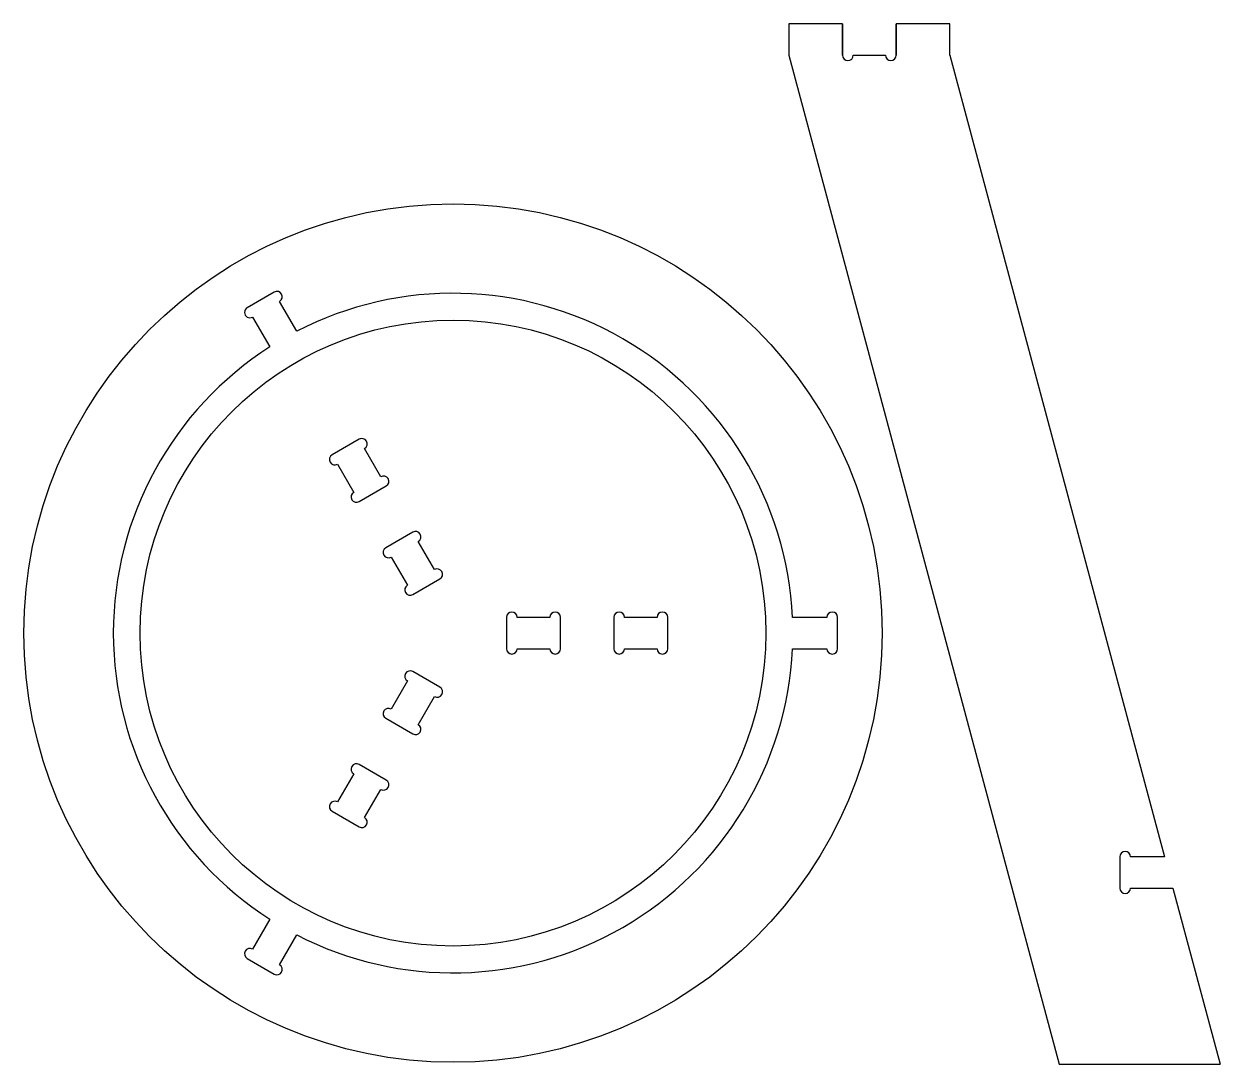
# Model space of a CAD drawing. Header units: millimetres. Extents: x 21 to 690, y 20 to 602.
import ezdxf

# ---------------------------------------------------------------- set-up
doc = ezdxf.new("R2010")
doc.units = ezdxf.units.MM
doc.layers.get('0').update_dxf_attribs({"lineweight": 25})

# ---------------------------------------------------------------- blocks, each defined once
blk = doc.blocks.new('seat slot')
for p, q in [((0, 8.75), (0, -8.75)), ((24.2, 8.75), (6, 8.75)), ((30.2, -8.75), (30.2, 8.75)), ((6, -8.75), (24.2, -8.75))]:
    blk.add_line(p, q)
for centre, start, end in [((3, 8.75), 0, 180), ((27.2, 8.75), 0, 180), ((3, -8.75), 180, 0), ((27.2, -8.75), 180, 0)]:
    blk.add_arc(centre, 3, start, end)

msp = doc.modelspace()

# ---------------------------------------------------------------- linework, layer by layer
for p, q in [((478.85, 601.6), (448.85, 601.6)), ((448.85, 601.6), (448.85, 584.1)), ((478.85, 584.1), (478.85, 601.6)), ((478.85, 601.6), (478.85, 584.1)), ((538.85, 601.6), (508.85, 601.6)), ((508.85, 601.6), (508.85, 584.1)), ((508.85, 584.1), (508.85, 601.6)), ((538.85, 584.1), (538.85, 601.6)), ((448.85, 584.1), (568.94, 135.91)), ((484.85, 584.1), (502.85, 584.1)), ((538.85, 584.1), (658.94, 135.91)), ((161.03, 451.66), (145.87, 442.91)), ((173.68, 429.75), (164.03, 446.46)), ((148.87, 437.71), (158.52, 421)), ((470.1, 269.75), (450.8, 269.75)), ((476.1, 252.25), (476.1, 269.75)), ((450.8, 252.25), (470.1, 252.25)), ((568.94, 135.91), (600, 20)), ((633.94, 135.91), (633.94, 118.41)), ((658.94, 135.91), (639.94, 135.91)), ((639.94, 118.41), (663.63, 118.41)), ((663.63, 118.41), (690, 20)), ((158.52, 101), (148.87, 84.29)), ((164.03, 75.54), (173.68, 92.25)), ((145.87, 79.09), (161.03, 70.34)), ((600, 20), (690, 20))]:
    msp.add_line(p, q)
for radius in [240, 175]:
    msp.add_circle((261, 261), radius)
for centre, radius, start, end in [((481.85, 584.1), 3, 180, 0), ((505.85, 584.1), 3, 180, 0), ((162.53, 449.06), 3, 300, 120), ((261, 261), 190, 2.63956, 117.36044), ((147.37, 440.31), 3, 120, 300), ((261, 261), 190, 122.63956, 237.36044), ((473.1, 269.75), 3, 0, 180), ((261, 261), 190, 242.63956, 357.36044), ((473.1, 252.25), 3, 180, 0), ((636.94, 135.91), 3, 0, 180), ((636.94, 118.41), 3, 180, 0), ((147.37, 81.69), 3, 60, 240), ((162.53, 72.94), 3, 240, 60)]:
    msp.add_arc(centre, radius, start, end)

# ---------------------------------------------------------------- block references
for p, rotation in [((216.05, 338.86), 120), ((246.05, 286.89), 120), ((246.05, 235.11), 240), ((216.05, 183.14), 240)]:
    msp.add_blockref('seat slot', p, dxfattribs=dict(rotation=rotation))
for p in [(290.9, 261), (350.9, 261)]:
    msp.add_blockref('seat slot', p)

doc.saveas('drawing.dxf')
